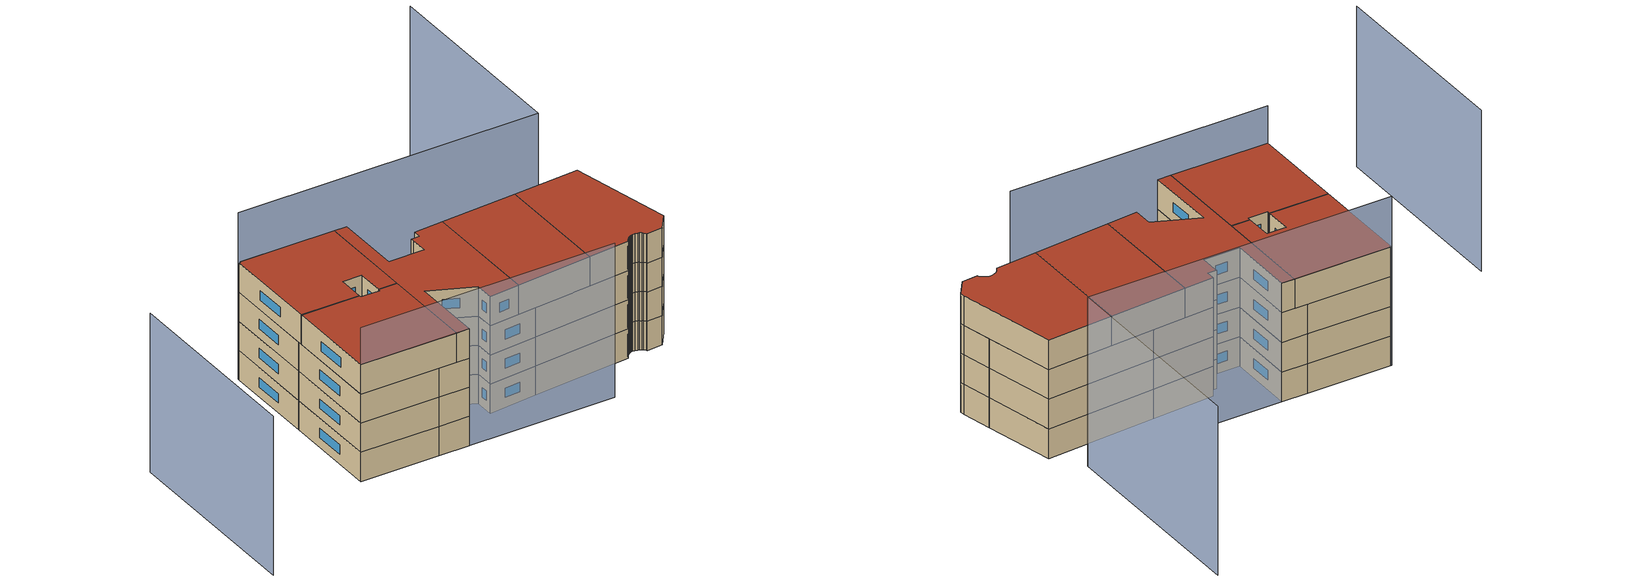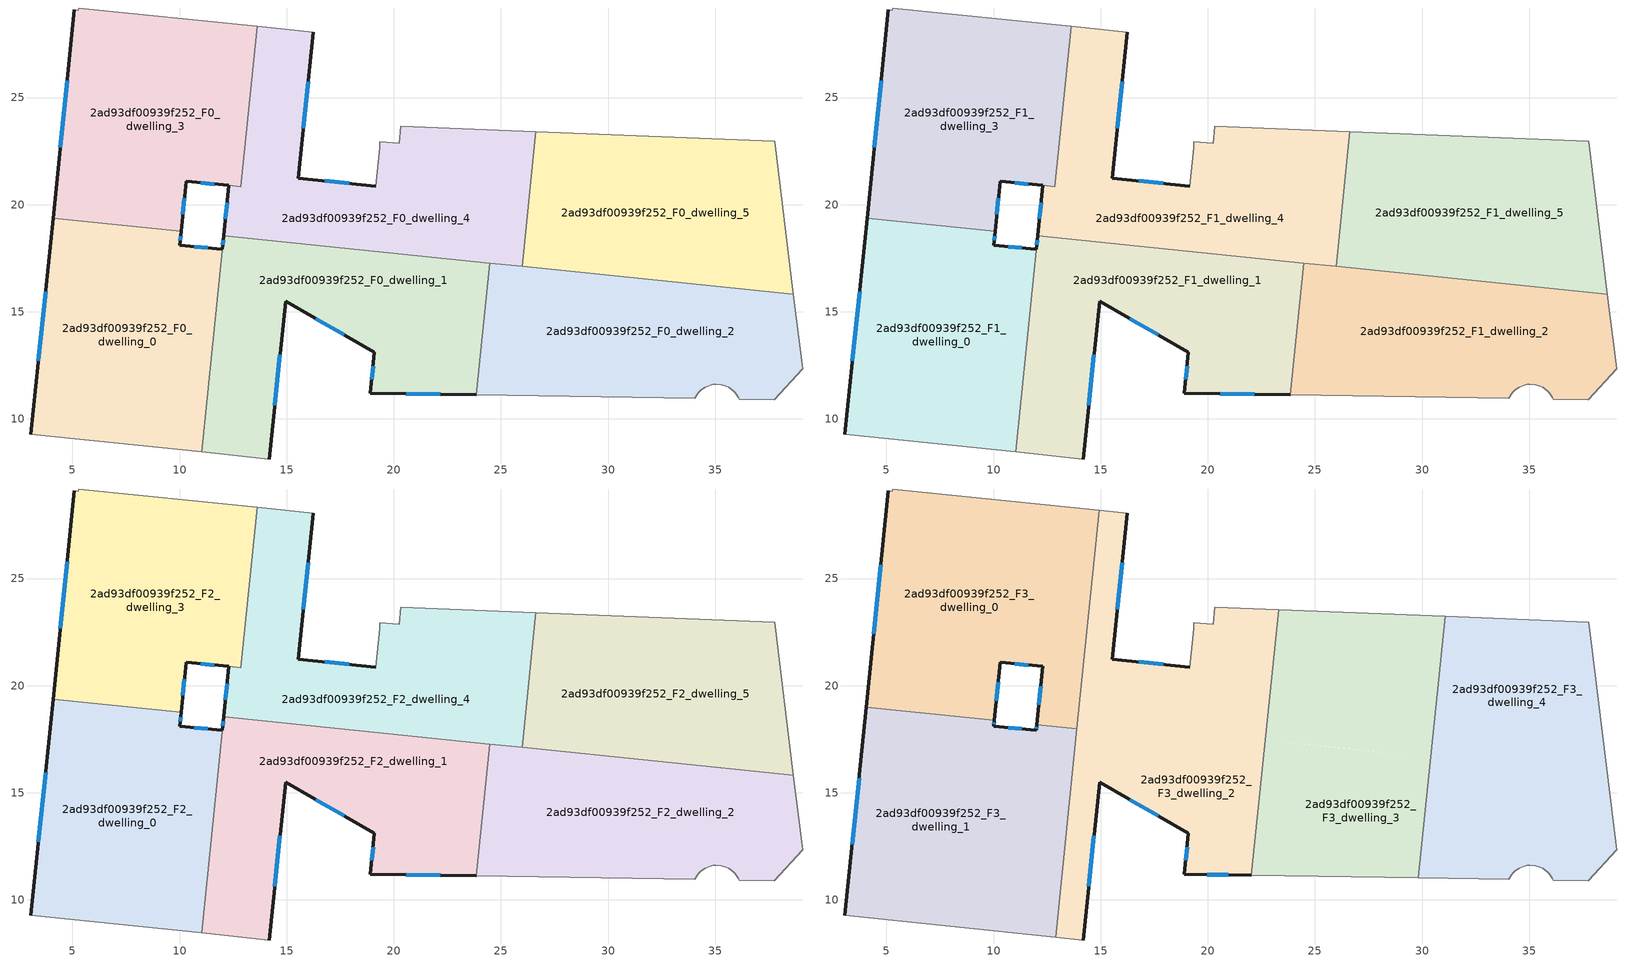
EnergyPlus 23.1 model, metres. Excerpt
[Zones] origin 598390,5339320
2ad93df00939f252_F0_dwelling_0
 floor ground (EU_floor_Construction): 12.06,18.55 11.03,8.46 3.06,9.29 4.1,19.37 10.07,18.75 10.01,18.12 11.99,17.91 z0
 wall outside (EU_wall_Construction): 12.06,18.55 11.99,17.91 10.01,18.12 10.07,18.75 / 4.1,19.37 3.06,9.29 z0:3
 wall to 2ad93df00939f252_F0_dwelling_1 (EU_wall_Construction): 11.03,8.46 12.07,18.55 z0:3
 wall adiabatic (EU_wall_Construction): 3.06,9.29 11.03,8.46 z0:3
 wall to 2ad93df00939f252_F0_dwelling_3 (EU_wall_Construction): 10.07,18.75 4.1,19.37 z0:3
 window (EU_Window_Construction): 10.03,18.33 10.05,18.54 / 11.32,17.98 10.69,18.05 / 12.04,18.33 12.02,18.13 / 3.75,15.94 3.41,12.72 z1.02:1.98
2ad93df00939f252_F0_dwelling_1
 floor ground (EU_floor_Construction): 24.48,17.27 23.84,11.12 18.9,11.2 19.1,13.12 14.95,15.49 14.18,8.13 11.03,8.46 12.07,18.55 z0
 wall outside (EU_wall_Construction): 14.18,8.13 14.95,15.49 19.1,13.12 18.9,11.2 23.84,11.12 z0:3
 wall adiabatic (EU_wall_Construction): 11.03,8.46 14.18,8.13 z0:3
 wall to 2ad93df00939f252_F0_dwelling_2 (EU_wall_Construction): 23.84,11.12 24.48,17.27 z0:3
 wall to 2ad93df00939f252_F0_dwelling_4 (EU_wall_Construction): 24.48,17.27 12.07,18.55 z0:3
 window (EU_Window_Construction): 14.44,10.64 14.69,12.99 / 20.58,11.17 22.16,11.15 / 19.03,12.46 18.97,11.85 / 16.36,14.68 17.68,13.92 z1.02:1.98
2ad93df00939f252_F0_dwelling_2
 floor ground (EU_floor_Construction): 38.65,15.81 39.03,12.72 39.08,12.35 37.75,10.89 36.12,10.92 36.08,11.01 35.94,11.23 35.84,11.32 35.64,11.47 35.52,11.53 35.28,11.61 35.02,11.62 34.9,11.61 34.77,11.58 34.65,11.54 34.53,11.48 34.42,11.41 34.32,11.33 34.24,11.24 34.16,11.15 34.09,11.04 34.05,10.96 23.84,11.12 24.48,17.27 z0
 wall adiabatic (EU_wall_Construction): 23.84,11.12 34.05,10.96 34.09,11.04 34.16,11.15 34.24,11.24 34.32,11.33 34.42,11.41 34.53,11.48 34.65,11.54 34.77,11.58 34.9,11.61 35.02,11.62 35.28,11.61 35.52,11.53 35.64,11.47 35.84,11.32 35.94,11.23 36.08,11.01 36.12,10.92 37.75,10.89 39.08,12.35 39.03,12.72 38.65,15.81 25.98,17.12 z0:3
 wall to 2ad93df00939f252_F0_dwelling_4 (EU_wall_Construction): 25.98,17.12 24.48,17.27 z0:3
2ad93df00939f252_F0_dwelling_3
 floor ground (EU_floor_Construction): 13.63,28.32 12.86,20.84 10.31,21.09 10.07,18.75 4.1,19.37 5.09,29.09 5.27,29.07 5.3,29.18 z0
 wall outside (EU_wall_Construction): 10.07,18.75 10.31,21.09 12.3,20.9 / 5.09,29.09 4.1,19.37 z0:3
 wall adiabatic (EU_wall_Construction): 13.63,28.32 5.3,29.18 5.27,29.07 5.09,29.09 z0:3
 wall to 2ad93df00939f252_F0_dwelling_4 (EU_wall_Construction): 12.3,20.9 12.86,20.84 13.63,28.32 z0:3
 window (EU_Window_Construction): 10.99,21.02 11.62,20.96 / 10.15,19.55 10.23,20.3 / 4.75,25.78 4.44,22.68 z1.02:1.98
2ad93df00939f252_F0_dwelling_4
 floor ground (EU_floor_Construction): 26.63,23.41 25.98,17.12 12.06,18.55 12.3,20.9 12.86,20.84 13.63,28.32 16.24,28.05 15.54,21.24 19.16,20.87 19.35,22.66 19.35,22.93 20.26,22.86 20.33,23.66 z0
 wall outside (EU_wall_Construction): 19.16,20.87 15.54,21.24 16.24,28.05 / 12.3,20.9 12.06,18.55 z0:3
 wall adiabatic (EU_wall_Construction): 16.24,28.05 13.63,28.32 / 26.63,23.41 20.33,23.66 20.26,22.86 19.35,22.93 19.35,22.66 19.16,20.87 z0:3
 wall to 2ad93df00939f252_F0_dwelling_5 (EU_wall_Construction): 25.98,17.12 26.63,23.41 z0:3
 window (EU_Window_Construction): 15.78,23.56 16,25.74 / 17.93,20.99 16.77,21.11 / 12.22,20.1 12.14,19.35 z1.02:1.98
2ad93df00939f252_F0_dwelling_5
 floor ground (EU_floor_Construction): 37.79,22.96 38.65,15.81 25.98,17.12 26.63,23.41 z0
 wall adiabatic (EU_wall_Construction): 25.98,17.12 38.65,15.81 37.79,22.96 26.63,23.41 z0:3
2ad93df00939f252_F1_dwelling_0
 floor to 2ad93df00939f252_F0_dwelling_0 (EU_floor_Construction): 12.07,18.55 11.03,8.46 3.06,9.29 4.1,19.37 10.07,18.75 10.01,18.12 11.99,17.91 z3
 wall outside (EU_wall_Construction): 12.06,18.55 11.99,17.91 10.01,18.12 10.07,18.75 / 4.1,19.37 3.06,9.29 z3:6
 wall to 2ad93df00939f252_F1_dwelling_1 (EU_wall_Construction): 11.03,8.46 12.07,18.55 z3:6
 wall adiabatic (EU_wall_Construction): 3.06,9.29 11.03,8.46 z3:6
 wall to 2ad93df00939f252_F1_dwelling_3 (EU_wall_Construction): 10.07,18.75 4.1,19.37 z3:6
 window (EU_Window_Construction): 10.03,18.33 10.05,18.54 / 11.32,17.98 10.69,18.05 / 12.04,18.33 12.02,18.13 / 3.75,15.94 3.41,12.72 z4.02:4.98
2ad93df00939f252_F1_dwelling_1
 floor to 2ad93df00939f252_F0_dwelling_1 (EU_floor_Construction): 24.48,17.27 23.84,11.12 18.9,11.2 19.1,13.12 14.95,15.49 14.18,8.13 11.03,8.46 12.07,18.55 z3
 wall outside (EU_wall_Construction): 14.18,8.13 14.95,15.49 19.1,13.12 18.9,11.2 23.84,11.12 z3:6
 wall adiabatic (EU_wall_Construction): 11.03,8.46 14.18,8.13 z3:6
 wall to 2ad93df00939f252_F1_dwelling_2 (EU_wall_Construction): 23.84,11.12 24.48,17.27 z3:6
 wall to 2ad93df00939f252_F1_dwelling_4 (EU_wall_Construction): 24.48,17.27 12.07,18.55 z3:6
 window (EU_Window_Construction): 14.44,10.64 14.69,12.99 / 20.58,11.17 22.16,11.15 / 19.03,12.46 18.97,11.85 / 16.36,14.68 17.68,13.92 z4.02:4.98
2ad93df00939f252_F1_dwelling_2
 floor to 2ad93df00939f252_F0_dwelling_2 (EU_floor_Construction): 38.65,15.81 39.03,12.72 39.08,12.35 37.75,10.89 36.12,10.92 36.08,11.01 35.94,11.23 35.84,11.32 35.64,11.47 35.52,11.53 35.28,11.61 35.02,11.62 34.9,11.61 34.77,11.58 34.65,11.54 34.53,11.48 34.42,11.41 34.32,11.33 34.24,11.24 34.16,11.15 34.09,11.04 34.05,10.96 23.84,11.12 24.48,17.27 z3
 wall adiabatic (EU_wall_Construction): 23.84,11.12 34.05,10.96 34.09,11.04 34.16,11.15 34.24,11.24 34.32,11.33 34.42,11.41 34.53,11.48 34.65,11.54 34.77,11.58 34.9,11.61 35.02,11.62 35.28,11.61 35.52,11.53 35.64,11.47 35.84,11.32 35.94,11.23 36.08,11.01 36.12,10.92 37.75,10.89 39.08,12.35 39.03,12.72 38.65,15.81 25.98,17.12 z3:6
 wall to 2ad93df00939f252_F1_dwelling_4 (EU_wall_Construction): 25.98,17.12 24.48,17.27 z3:6
2ad93df00939f252_F1_dwelling_3
 floor to 2ad93df00939f252_F0_dwelling_3 (EU_floor_Construction): 13.63,28.32 12.86,20.84 10.31,21.09 10.07,18.75 4.1,19.37 5.09,29.09 5.27,29.07 5.3,29.18 z3
 wall outside (EU_wall_Construction): 10.07,18.75 10.31,21.09 12.3,20.9 / 5.09,29.09 4.1,19.37 z3:6
 wall adiabatic (EU_wall_Construction): 13.63,28.32 5.3,29.18 5.27,29.07 5.09,29.09 z3:6
 wall to 2ad93df00939f252_F1_dwelling_4 (EU_wall_Construction): 12.3,20.9 12.86,20.84 13.63,28.32 z3:6
 window (EU_Window_Construction): 10.99,21.02 11.62,20.96 / 10.15,19.55 10.23,20.3 / 4.75,25.78 4.44,22.68 z4.02:4.98
2ad93df00939f252_F1_dwelling_4
 floor to 2ad93df00939f252_F0_dwelling_4 (EU_floor_Construction): 26.63,23.41 25.98,17.12 12.06,18.55 12.3,20.9 12.86,20.84 13.63,28.32 16.24,28.05 15.54,21.24 19.16,20.87 19.35,22.66 19.35,22.93 20.26,22.86 20.33,23.66 z3
 wall outside (EU_wall_Construction): 19.16,20.87 15.54,21.24 16.24,28.05 / 12.3,20.9 12.06,18.55 z3:6
 wall adiabatic (EU_wall_Construction): 16.24,28.05 13.63,28.32 / 26.63,23.41 20.33,23.66 20.26,22.86 19.35,22.93 19.35,22.66 19.16,20.87 z3:6
 wall to 2ad93df00939f252_F1_dwelling_5 (EU_wall_Construction): 25.98,17.12 26.63,23.41 z3:6
 window (EU_Window_Construction): 15.78,23.56 16,25.74 / 17.93,20.99 16.77,21.11 / 12.22,20.1 12.14,19.35 z4.02:4.98
2ad93df00939f252_F1_dwelling_5
 floor to 2ad93df00939f252_F0_dwelling_5 (EU_floor_Construction): 37.79,22.96 38.65,15.81 25.98,17.12 26.63,23.41 z3
 wall adiabatic (EU_wall_Construction): 25.98,17.12 38.65,15.81 37.79,22.96 26.63,23.41 z3:6
2ad93df00939f252_F2_dwelling_0
 floor to 2ad93df00939f252_F1_dwelling_0 (EU_floor_Construction): 12.07,18.55 11.03,8.46 3.06,9.29 4.1,19.37 10.07,18.75 10.01,18.12 11.99,17.91 z6
 wall outside (EU_wall_Construction): 12.06,18.55 11.99,17.91 10.01,18.12 10.07,18.75 / 4.1,19.37 3.06,9.29 z6:9
 wall to 2ad93df00939f252_F2_dwelling_1 (EU_wall_Construction): 11.03,8.46 12.07,18.55 z6:9
 wall adiabatic (EU_wall_Construction): 3.06,9.29 11.03,8.46 z6:9
 wall to 2ad93df00939f252_F2_dwelling_3 (EU_wall_Construction): 10.07,18.75 4.1,19.37 z6:9
 window (EU_Window_Construction): 10.03,18.33 10.05,18.54 / 11.32,17.98 10.69,18.05 / 12.04,18.33 12.02,18.13 / 3.75,15.94 3.41,12.72 z7.02:7.98
2ad93df00939f252_F2_dwelling_1
 floor to 2ad93df00939f252_F1_dwelling_1 (EU_floor_Construction): 24.48,17.27 23.84,11.12 18.9,11.2 19.1,13.12 14.95,15.49 14.18,8.13 11.03,8.46 12.07,18.55 z6
 wall outside (EU_wall_Construction): 14.18,8.13 14.95,15.49 19.1,13.12 18.9,11.2 23.84,11.12 z6:9
 wall adiabatic (EU_wall_Construction): 11.03,8.46 14.18,8.13 z6:9
 wall to 2ad93df00939f252_F2_dwelling_2 (EU_wall_Construction): 23.84,11.12 24.48,17.27 z6:9
 wall to 2ad93df00939f252_F2_dwelling_4 (EU_wall_Construction): 24.48,17.27 12.07,18.55 z6:9
 window (EU_Window_Construction): 14.44,10.64 14.69,12.99 / 20.58,11.17 22.16,11.15 / 19.03,12.46 18.97,11.85 / 16.36,14.68 17.68,13.92 z7.02:7.98
2ad93df00939f252_F2_dwelling_2
 floor to 2ad93df00939f252_F1_dwelling_2 (EU_floor_Construction): 38.65,15.81 39.03,12.72 39.08,12.35 37.75,10.89 36.12,10.92 36.08,11.01 35.94,11.23 35.84,11.32 35.64,11.47 35.52,11.53 35.28,11.61 35.02,11.62 34.9,11.61 34.77,11.58 34.65,11.54 34.53,11.48 34.42,11.41 34.32,11.33 34.24,11.24 34.16,11.15 34.09,11.04 34.05,10.96 23.84,11.12 24.48,17.27 z6
 wall adiabatic (EU_wall_Construction): 23.84,11.12 34.05,10.96 34.09,11.04 34.16,11.15 34.24,11.24 34.32,11.33 34.42,11.41 34.53,11.48 34.65,11.54 34.77,11.58 34.9,11.61 35.02,11.62 35.28,11.61 35.52,11.53 35.64,11.47 35.84,11.32 35.94,11.23 36.08,11.01 36.12,10.92 37.75,10.89 39.08,12.35 39.03,12.72 38.65,15.81 25.98,17.12 z6:9
 wall to 2ad93df00939f252_F2_dwelling_4 (EU_wall_Construction): 25.98,17.12 24.48,17.27 z6:9
2ad93df00939f252_F2_dwelling_3
 floor to 2ad93df00939f252_F1_dwelling_3 (EU_floor_Construction): 13.63,28.32 12.86,20.84 10.31,21.09 10.07,18.75 4.1,19.37 5.09,29.09 5.27,29.07 5.3,29.18 z6
 wall outside (EU_wall_Construction): 10.07,18.75 10.31,21.09 12.3,20.9 / 5.09,29.09 4.1,19.37 z6:9
 wall adiabatic (EU_wall_Construction): 13.63,28.32 5.3,29.18 5.27,29.07 5.09,29.09 z6:9
 wall to 2ad93df00939f252_F2_dwelling_4 (EU_wall_Construction): 12.3,20.9 12.86,20.84 13.63,28.32 z6:9
 window (EU_Window_Construction): 10.99,21.02 11.62,20.96 / 10.15,19.55 10.23,20.3 / 4.75,25.78 4.44,22.68 z7.02:7.98
2ad93df00939f252_F2_dwelling_4
 floor to 2ad93df00939f252_F1_dwelling_4 (EU_floor_Construction): 26.63,23.41 25.98,17.12 12.06,18.55 12.3,20.9 12.86,20.84 13.63,28.32 16.24,28.05 15.54,21.24 19.16,20.87 19.35,22.66 19.35,22.93 20.26,22.86 20.33,23.66 z6
 wall outside (EU_wall_Construction): 19.16,20.87 15.54,21.24 16.24,28.05 / 12.3,20.9 12.06,18.55 z6:9
 wall adiabatic (EU_wall_Construction): 16.24,28.05 13.63,28.32 / 26.63,23.41 20.33,23.66 20.26,22.86 19.35,22.93 19.35,22.66 19.16,20.87 z6:9
 wall to 2ad93df00939f252_F2_dwelling_5 (EU_wall_Construction): 25.98,17.12 26.63,23.41 z6:9
 window (EU_Window_Construction): 15.78,23.56 16,25.74 / 17.93,20.99 16.77,21.11 / 12.22,20.1 12.14,19.35 z7.02:7.98
2ad93df00939f252_F2_dwelling_5
 floor to 2ad93df00939f252_F1_dwelling_5 (EU_floor_Construction): 37.79,22.96 38.65,15.81 25.98,17.12 26.63,23.41 z6
 wall adiabatic (EU_wall_Construction): 25.98,17.12 38.65,15.81 37.79,22.96 26.63,23.41 z6:9
2ad93df00939f252_F3_dwelling_0
 floor to 2ad93df00939f252_F2_dwelling_3 (EU_floor_Construction): 13.63,28.32 12.86,20.84 10.31,21.09 10.07,18.76 4.1,19.37 5.09,29.09 5.27,29.07 5.3,29.18 z9
 floor to 2ad93df00939f252_F2_dwelling_0 (EU_floor_Construction): 10.07,18.76 10.04,18.38 4.06,18.99 4.1,19.37 z9
 floor to 2ad93df00939f252_F2_dwelling_4 (EU_floor_Construction): 14.94,28.19 13.93,18.36 12.06,18.55 12.3,20.9 12.86,20.84 13.63,28.32 z9
 floor to 2ad93df00939f252_F2_dwelling_1 (EU_floor_Construction): 13.93,18.36 13.89,17.98 12.03,18.17 12.07,18.55 z9
 wall outside (EU_wall_Construction): 10.04,18.38 10.31,21.09 12.3,20.9 12.02,18.17 / 5.09,29.09 4.06,18.99 z9:12
 wall to 2ad93df00939f252_F3_dwelling_1 (EU_wall_Construction): 4.06,18.99 10.04,18.38 / 12.02,18.17 13.89,17.98 z9:12
 wall adiabatic (EU_wall_Construction): 14.94,28.19 5.3,29.18 5.27,29.07 5.09,29.09 z9:12
 wall to 2ad93df00939f252_F3_dwelling_2 (EU_wall_Construction): 13.89,17.98 14.94,28.19 z9:12
 window (EU_Window_Construction): 12.21,19.97 12.12,19.1 / 10.99,21.02 11.62,20.96 / 10.13,19.3 10.22,20.17 / 4.74,25.66 4.41,22.43 z10.02:10.98
 roof outside (EU_roof_Construction): 13.89,17.98 14.94,28.19 5.3,29.18 5.27,29.07 5.09,29.09 4.06,18.99 10.04,18.38 10.31,21.09 12.3,20.9 12.02,18.17 z12
2ad93df00939f252_F3_dwelling_1
 floor to 2ad93df00939f252_F2_dwelling_0 (EU_floor_Construction): 12.03,18.17 11.03,8.46 3.06,9.29 4.06,18.99 10.04,18.38 10.01,18.12 11.99,17.91 z9
 floor to 2ad93df00939f252_F2_dwelling_1 (EU_floor_Construction): 13.89,17.98 12.89,8.26 11.03,8.46 12.03,18.17 z9
 floor adiabatic (EU_floor_Construction): 12.03,18.17 11.03,8.46 12,17.92 z9
 wall outside (EU_wall_Construction): 4.06,18.99 3.06,9.29 / 12.02,18.17 11.99,17.91 10.01,18.12 10.04,18.38 z9:12
 wall adiabatic (EU_wall_Construction): 3.06,9.29 12.89,8.26 z9:12
 wall to 2ad93df00939f252_F3_dwelling_2 (EU_wall_Construction): 12.89,8.26 13.89,17.98 z9:12
 window (EU_Window_Construction): 3.72,15.69 3.4,12.59 / 10.02,18.21 10.03,18.29 / 11.32,17.98 10.69,18.05 / 12.01,18.08 12,18 z10.02:10.98
 roof outside (EU_roof_Construction): 12.89,8.26 13.89,17.98 12.02,18.17 11.99,17.91 10.01,18.12 10.04,18.38 4.06,18.99 3.06,9.29 z12
2ad93df00939f252_F3_dwelling_2
 floor to 2ad93df00939f252_F2_dwelling_1 (EU_floor_Construction): 22.68,17.46 22.03,11.15 18.9,11.2 19.1,13.12 14.95,15.49 14.18,8.13 12.89,8.26 13.93,18.36 z9
 floor to 2ad93df00939f252_F2_dwelling_4 (EU_floor_Construction): 23.3,23.54 22.68,17.46 13.93,18.36 14.94,28.19 16.24,28.05 15.54,21.24 19.16,20.87 19.35,22.66 19.35,22.93 20.26,22.86 20.33,23.66 z9
 wall outside (EU_wall_Construction): 14.18,8.13 14.95,15.49 19.1,13.12 18.9,11.2 22.03,11.15 / 19.16,20.87 15.54,21.24 16.24,28.05 z9:12
 wall adiabatic (EU_wall_Construction): 12.89,8.26 14.18,8.13 / 16.24,28.05 14.94,28.19 / 23.3,23.54 20.33,23.66 20.26,22.86 19.35,22.93 19.35,22.66 19.16,20.87 z9:12
 wall to 2ad93df00939f252_F3_dwelling_3 (EU_wall_Construction): 22.03,11.15 23.3,23.54 z9:12
 window (EU_Window_Construction): 19.96,11.18 20.96,11.17 / 19.03,12.46 18.97,11.85 / 16.36,14.68 17.68,13.92 / 14.44,10.64 14.69,12.99 / 15.78,23.56 16,25.74 / 17.93,20.99 16.77,21.11 z10.02:10.98
 roof outside (EU_roof_Construction): 22.03,11.15 23.3,23.54 20.33,23.66 20.26,22.86 19.35,22.93 19.35,22.66 19.16,20.87 15.54,21.24 16.24,28.05 14.94,28.19 12.89,8.26 14.18,8.13 14.95,15.49 19.1,13.12 18.9,11.2 z12
2ad93df00939f252_F3_dwelling_3
 floor to 2ad93df00939f252_F2_dwelling_5 (EU_floor_Construction): 31.07,23.23 30.4,16.66 25.98,17.12 26.63,23.41 z9
 floor to 2ad93df00939f252_F2_dwelling_1 (EU_floor_Construction): 24.48,17.27 23.84,11.12 22.03,11.15 22.68,17.46 z9
 floor to 2ad93df00939f252_F2_dwelling_2 (EU_floor_Construction): 30.4,16.66 29.82,11.03 23.84,11.12 24.48,17.27 z9
 floor to 2ad93df00939f252_F2_dwelling_4 (EU_floor_Construction): 26.63,23.41 25.98,17.12 22.68,17.46 23.3,23.54 z9
 wall adiabatic (EU_wall_Construction): 31.07,23.23 23.3,23.54 / 22.03,11.15 29.82,11.03 z9:12
 wall to 2ad93df00939f252_F3_dwelling_4 (EU_wall_Construction): 29.82,11.03 31.07,23.23 z9:12
 roof outside (EU_roof_Construction): 29.82,11.03 31.07,23.23 23.3,23.54 22.03,11.15 z12
2ad93df00939f252_F3_dwelling_4
 floor to 2ad93df00939f252_F2_dwelling_2 (EU_floor_Construction): 38.65,15.81 39.03,12.72 39.08,12.35 37.75,10.89 36.12,10.92 36.08,11.01 35.94,11.23 35.84,11.32 35.64,11.47 35.52,11.53 35.28,11.61 35.02,11.62 34.9,11.61 34.77,11.58 34.65,11.54 34.53,11.48 34.42,11.41 34.32,11.33 34.24,11.24 34.16,11.15 34.09,11.04 34.05,10.96 29.82,11.03 30.4,16.66 z9
 floor to 2ad93df00939f252_F2_dwelling_5 (EU_floor_Construction): 37.79,22.96 38.65,15.81 30.4,16.66 31.07,23.23 z9
 wall adiabatic (EU_wall_Construction): 29.82,11.03 34.05,10.96 34.09,11.04 34.16,11.15 34.24,11.24 34.32,11.33 34.42,11.41 34.53,11.48 34.65,11.54 34.77,11.58 34.9,11.61 35.02,11.62 35.28,11.61 35.52,11.53 35.64,11.47 35.84,11.32 35.94,11.23 36.08,11.01 36.12,10.92 37.75,10.89 39.08,12.35 39.03,12.72 37.79,22.96 31.07,23.23 z9:12
 roof outside (EU_roof_Construction): 37.75,10.89 39.08,12.35 39.03,12.72 37.79,22.96 31.07,23.23 29.82,11.03 34.05,10.96 34.09,11.04 34.16,11.15 34.24,11.24 34.32,11.33 34.42,11.41 34.53,11.48 34.65,11.54 34.77,11.58 34.9,11.61 35.02,11.62 35.28,11.61 35.52,11.53 35.64,11.47 35.84,11.32 35.94,11.23 36.08,11.01 36.12,10.92 z12
shading: 3.06,9.29 29.12,6.59 z0:15.8; 38.05,46.9 35.9,26.03 / 35.9,26.03 5.12,29.2 z0:17.1; -10.43,21.87 -12.49,1.84 z0:16.3
[Building]
EU S2 Campaign: North Axis=0; Terrain=City; Solar Distribution=FullExterior
[Site:Location]
Vienna: Latitude=48; Longitude=16.5; Time Zone=1; Elevation=183
[SizingPeriod:WeatherFileDays]
AnnualSizingPeriod: Begin Month=1; Begin Day of Month=1; End Month=12; End Day of Month=31; Day of Week for Start Day=Monday; Use Weather File Daylight Saving Period=No; Use Weather File Rain and Snow Indicators=No
[MATERIAL]
EU_InternalMass_Material: Roughness=MediumRough; Thickness=0.1; Conductivity=1; Density=1800; Specific Heat=900; Thermal Absorptance=0.9; Solar Absorptance=0.7; Visible Absorptance=0.7
[MATERIAL:NOMASS] Roughness=MediumRough; Thermal Absorptance=0.9; Solar Absorptance=0.7; Visible Absorptance=0.7
Name | Thermal Resistance
EU_wall_NoMass | 0.942466
EU_roof_NoMass | 0.551687
EU_floor_NoMass | 0.66527
[WINDOWMATERIAL:SIMPLEGLAZINGSYSTEM]
EU_Window_SimpleGlazing: UFactor=2.03367; Solar Heat Gain Coefficient=0.65; Visible Transmittance=0.65
[CONSTRUCTION]
EU_wall_Construction: EU_wall_NoMass
EU_roof_Construction: EU_roof_NoMass
EU_floor_Construction: EU_floor_NoMass
EU_Window_Construction: EU_Window_SimpleGlazing
EU_InternalMass_Construction: EU_InternalMass_Material
[ZONE] Type=1; Multiplier=1; Ceiling Height=autocalculate; Floor Area=autocalculate; Part of Total Floor Area=Yes
Name | Volume
2ad93df00939f252_F0_dwelling_0 | 239.769
2ad93df00939f252_F1_dwelling_0; 2ad93df00939f252_F2_dwelling_0 | 239.892
2ad93df00939f252_F3_dwelling_0 | 287.892
2ad93df00939f252_F0_dwelling_1; 2ad93df00939f252_F1_dwelling_1; 2ad93df00939f252_F2_dwelling_1 | 239.913
2ad93df00939f252_F3_dwelling_1 | 287.884
2ad93df00939f252_F0_dwelling_2; 2ad93df00939f252_F1_dwelling_2; 2ad93df00939f252_F2_dwelling_2 | 239.877
2ad93df00939f252_F3_dwelling_2 | 287.879
2ad93df00939f252_F0_dwelling_3; 2ad93df00939f252_F1_dwelling_3; 2ad93df00939f252_F2_dwelling_3 | 235.909
2ad93df00939f252_F3_dwelling_3 | 287.868
2ad93df00939f252_F0_dwelling_4; 2ad93df00939f252_F1_dwelling_4; 2ad93df00939f252_F2_dwelling_4 | 243.869
2ad93df00939f252_F3_dwelling_4 | 287.851
2ad93df00939f252_F0_dwelling_5; 2ad93df00939f252_F1_dwelling_5; 2ad93df00939f252_F2_dwelling_5 | 239.886
[INTERNALMASS] Construction=EU_InternalMass_Construction
Name | Zone or ZoneList | Surface Area
2ad93df00939f252_F0_dwelling_0_EU_InternalMass | 2ad93df00939f252_F0_dwelling_0 | 79.9639
2ad93df00939f252_F0_dwelling_1_EU_InternalMass | 2ad93df00939f252_F0_dwelling_1 | 79.9708
2ad93df00939f252_F0_dwelling_2_EU_InternalMass | 2ad93df00939f252_F0_dwelling_2 | 79.9595
2ad93df00939f252_F0_dwelling_3_EU_InternalMass | 2ad93df00939f252_F0_dwelling_3 | 78.6335
2ad93df00939f252_F0_dwelling_4_EU_InternalMass | 2ad93df00939f252_F0_dwelling_4 | 81.2917
2ad93df00939f252_F0_dwelling_5_EU_InternalMass | 2ad93df00939f252_F0_dwelling_5 | 79.9621
2ad93df00939f252_F1_dwelling_0_EU_InternalMass | 2ad93df00939f252_F1_dwelling_0 | 79.9639
2ad93df00939f252_F1_dwelling_1_EU_InternalMass | 2ad93df00939f252_F1_dwelling_1 | 79.9708
2ad93df00939f252_F1_dwelling_2_EU_InternalMass | 2ad93df00939f252_F1_dwelling_2 | 79.9595
2ad93df00939f252_F1_dwelling_3_EU_InternalMass | 2ad93df00939f252_F1_dwelling_3 | 78.6335
2ad93df00939f252_F1_dwelling_4_EU_InternalMass | 2ad93df00939f252_F1_dwelling_4 | 81.2917
2ad93df00939f252_F1_dwelling_5_EU_InternalMass | 2ad93df00939f252_F1_dwelling_5 | 79.9621
2ad93df00939f252_F2_dwelling_0_EU_InternalMass | 2ad93df00939f252_F2_dwelling_0 | 79.9639
2ad93df00939f252_F2_dwelling_1_EU_InternalMass | 2ad93df00939f252_F2_dwelling_1 | 79.9708
2ad93df00939f252_F2_dwelling_2_EU_InternalMass | 2ad93df00939f252_F2_dwelling_2 | 79.9595
2ad93df00939f252_F2_dwelling_3_EU_InternalMass | 2ad93df00939f252_F2_dwelling_3 | 78.6335
2ad93df00939f252_F2_dwelling_4_EU_InternalMass | 2ad93df00939f252_F2_dwelling_4 | 81.2917
2ad93df00939f252_F2_dwelling_5_EU_InternalMass | 2ad93df00939f252_F2_dwelling_5 | 79.9621
2ad93df00939f252_F3_dwelling_0_EU_InternalMass | 2ad93df00939f252_F3_dwelling_0 | 95.9652
2ad93df00939f252_F3_dwelling_1_EU_InternalMass | 2ad93df00939f252_F3_dwelling_1 | 95.961
2ad93df00939f252_F3_dwelling_2_EU_InternalMass | 2ad93df00939f252_F3_dwelling_2 | 95.959
2ad93df00939f252_F3_dwelling_3_EU_InternalMass | 2ad93df00939f252_F3_dwelling_3 | 95.9559
2ad93df00939f252_F3_dwelling_4_EU_InternalMass | 2ad93df00939f252_F3_dwelling_4 | 95.9506
[OTHEREQUIPMENT] Fuel Type=Electricity; Design Level Calculation Method=Watts/Area; Power per Zone Floor Area=1; Fraction Latent=0; Fraction Radiant=0; Fraction Lost=0; Carbon Dioxide Generation Rate=0; EndUse Subcategory=EU_Step8_InternalGains
Name | Zone or ZoneList or Space or SpaceList | Schedule
EU_Step8_InternalGain_2ad93df00939f252_F0_dwelling_0_f000 | 2ad93df00939f252_F0_dwelling_0 | EU_Step8_GainSchedule_2ad93df00939f252_F0_dwelling_0_f000
EU_Step8_InternalGain_2ad93df00939f252_F0_dwelling_1_f000 | 2ad93df00939f252_F0_dwelling_1 | EU_Step8_GainSchedule_2ad93df00939f252_F0_dwelling_1_f000
EU_Step8_InternalGain_2ad93df00939f252_F0_dwelling_2_f000 | 2ad93df00939f252_F0_dwelling_2 | EU_Step8_GainSchedule_2ad93df00939f252_F0_dwelling_2_f000
EU_Step8_InternalGain_2ad93df00939f252_F0_dwelling_3_f000 | 2ad93df00939f252_F0_dwelling_3 | EU_Step8_GainSchedule_2ad93df00939f252_F0_dwelling_3_f000
EU_Step8_InternalGain_2ad93df00939f252_F0_dwelling_4_f000 | 2ad93df00939f252_F0_dwelling_4 | EU_Step8_GainSchedule_2ad93df00939f252_F0_dwelling_4_f000
EU_Step8_InternalGain_2ad93df00939f252_F0_dwelling_5_f000 | 2ad93df00939f252_F0_dwelling_5 | EU_Step8_GainSchedule_2ad93df00939f252_F0_dwelling_5_f000
EU_Step8_InternalGain_2ad93df00939f252_F1_dwelling_0_f000 | 2ad93df00939f252_F1_dwelling_0 | EU_Step8_GainSchedule_2ad93df00939f252_F1_dwelling_0_f000
EU_Step8_InternalGain_2ad93df00939f252_F1_dwelling_1_f000 | 2ad93df00939f252_F1_dwelling_1 | EU_Step8_GainSchedule_2ad93df00939f252_F1_dwelling_1_f000
EU_Step8_InternalGain_2ad93df00939f252_F1_dwelling_2_f000 | 2ad93df00939f252_F1_dwelling_2 | EU_Step8_GainSchedule_2ad93df00939f252_F1_dwelling_2_f000
EU_Step8_InternalGain_2ad93df00939f252_F1_dwelling_3_f000 | 2ad93df00939f252_F1_dwelling_3 | EU_Step8_GainSchedule_2ad93df00939f252_F1_dwelling_3_f000
EU_Step8_InternalGain_2ad93df00939f252_F1_dwelling_4_f000 | 2ad93df00939f252_F1_dwelling_4 | EU_Step8_GainSchedule_2ad93df00939f252_F1_dwelling_4_f000
EU_Step8_InternalGain_2ad93df00939f252_F1_dwelling_5_f000 | 2ad93df00939f252_F1_dwelling_5 | EU_Step8_GainSchedule_2ad93df00939f252_F1_dwelling_5_f000
EU_Step8_InternalGain_2ad93df00939f252_F2_dwelling_0_f000 | 2ad93df00939f252_F2_dwelling_0 | EU_Step8_GainSchedule_2ad93df00939f252_F2_dwelling_0_f000
EU_Step8_InternalGain_2ad93df00939f252_F2_dwelling_1_f000 | 2ad93df00939f252_F2_dwelling_1 | EU_Step8_GainSchedule_2ad93df00939f252_F2_dwelling_1_f000
EU_Step8_InternalGain_2ad93df00939f252_F2_dwelling_2_f000 | 2ad93df00939f252_F2_dwelling_2 | EU_Step8_GainSchedule_2ad93df00939f252_F2_dwelling_2_f000
EU_Step8_InternalGain_2ad93df00939f252_F2_dwelling_3_f000 | 2ad93df00939f252_F2_dwelling_3 | EU_Step8_GainSchedule_2ad93df00939f252_F2_dwelling_3_f000
EU_Step8_InternalGain_2ad93df00939f252_F2_dwelling_4_f000 | 2ad93df00939f252_F2_dwelling_4 | EU_Step8_GainSchedule_2ad93df00939f252_F2_dwelling_4_f000
EU_Step8_InternalGain_2ad93df00939f252_F2_dwelling_5_f000 | 2ad93df00939f252_F2_dwelling_5 | EU_Step8_GainSchedule_2ad93df00939f252_F2_dwelling_5_f000
EU_Step8_InternalGain_2ad93df00939f252_F3_dwelling_0_f000 | 2ad93df00939f252_F3_dwelling_0 | EU_Step8_GainSchedule_2ad93df00939f252_F3_dwelling_0_f000
EU_Step8_InternalGain_2ad93df00939f252_F3_dwelling_1_f000 | 2ad93df00939f252_F3_dwelling_1 | EU_Step8_GainSchedule_2ad93df00939f252_F3_dwelling_1_f000
EU_Step8_InternalGain_2ad93df00939f252_F3_dwelling_2_f000 | 2ad93df00939f252_F3_dwelling_2 | EU_Step8_GainSchedule_2ad93df00939f252_F3_dwelling_2_f000
EU_Step8_InternalGain_2ad93df00939f252_F3_dwelling_3_f000 | 2ad93df00939f252_F3_dwelling_3 | EU_Step8_GainSchedule_2ad93df00939f252_F3_dwelling_3_f000
EU_Step8_InternalGain_2ad93df00939f252_F3_dwelling_4_f000 | 2ad93df00939f252_F3_dwelling_4 | EU_Step8_GainSchedule_2ad93df00939f252_F3_dwelling_4_f000
[ZONEVENTILATION:DESIGNFLOWRATE] Schedule=EU_AlwaysOn; Design Flow Rate Calculation Method=AirChanges/Hour; Air Changes per Hour=0.530523; Ventilation Type=Natural; Fan Pressure Rise=0; Fan Total Efficiency=1; Constant Term Coefficient=1; Temperature Term Coefficient=0; Velocity Term Coefficient=0; Velocity Squared Term Coefficient=0; Minimum Indoor Temperature=-100; Maximum Indoor Temperature=100; Delta Temperature=-100; Minimum Outdoor Temperature=-100; Maximum Outdoor Temperature=100; Maximum Wind Speed=40
Name | Zone or ZoneList or Space or SpaceList
EU_ConstantAir_2ad93df00939f252_F0_dwelling_0 | 2ad93df00939f252_F0_dwelling_0
EU_ConstantAir_2ad93df00939f252_F0_dwelling_1 | 2ad93df00939f252_F0_dwelling_1
EU_ConstantAir_2ad93df00939f252_F0_dwelling_2 | 2ad93df00939f252_F0_dwelling_2
EU_ConstantAir_2ad93df00939f252_F0_dwelling_3 | 2ad93df00939f252_F0_dwelling_3
EU_ConstantAir_2ad93df00939f252_F0_dwelling_4 | 2ad93df00939f252_F0_dwelling_4
EU_ConstantAir_2ad93df00939f252_F0_dwelling_5 | 2ad93df00939f252_F0_dwelling_5
EU_ConstantAir_2ad93df00939f252_F1_dwelling_0 | 2ad93df00939f252_F1_dwelling_0
EU_ConstantAir_2ad93df00939f252_F1_dwelling_1 | 2ad93df00939f252_F1_dwelling_1
EU_ConstantAir_2ad93df00939f252_F1_dwelling_2 | 2ad93df00939f252_F1_dwelling_2
EU_ConstantAir_2ad93df00939f252_F1_dwelling_3 | 2ad93df00939f252_F1_dwelling_3
EU_ConstantAir_2ad93df00939f252_F1_dwelling_4 | 2ad93df00939f252_F1_dwelling_4
EU_ConstantAir_2ad93df00939f252_F1_dwelling_5 | 2ad93df00939f252_F1_dwelling_5
EU_ConstantAir_2ad93df00939f252_F2_dwelling_0 | 2ad93df00939f252_F2_dwelling_0
EU_ConstantAir_2ad93df00939f252_F2_dwelling_1 | 2ad93df00939f252_F2_dwelling_1
EU_ConstantAir_2ad93df00939f252_F2_dwelling_2 | 2ad93df00939f252_F2_dwelling_2
EU_ConstantAir_2ad93df00939f252_F2_dwelling_3 | 2ad93df00939f252_F2_dwelling_3
EU_ConstantAir_2ad93df00939f252_F2_dwelling_4 | 2ad93df00939f252_F2_dwelling_4
EU_ConstantAir_2ad93df00939f252_F2_dwelling_5 | 2ad93df00939f252_F2_dwelling_5
EU_ConstantAir_2ad93df00939f252_F3_dwelling_0 | 2ad93df00939f252_F3_dwelling_0
EU_ConstantAir_2ad93df00939f252_F3_dwelling_1 | 2ad93df00939f252_F3_dwelling_1
EU_ConstantAir_2ad93df00939f252_F3_dwelling_2 | 2ad93df00939f252_F3_dwelling_2
EU_ConstantAir_2ad93df00939f252_F3_dwelling_3 | 2ad93df00939f252_F3_dwelling_3
EU_ConstantAir_2ad93df00939f252_F3_dwelling_4 | 2ad93df00939f252_F3_dwelling_4
[HVACTEMPLATE:THERMOSTAT] Constant Heating Setpoint=20; Constant Cooling Setpoint=50
EU_HeatOnly_2ad93df00939f252_F0_dwelling_0; EU_HeatOnly_2ad93df00939f252_F0_dwelling_1; EU_HeatOnly_2ad93df00939f252_F0_dwelling_2; EU_HeatOnly_2ad93df00939f252_F0_dwelling_3; EU_HeatOnly_2ad93df00939f252_F0_dwelling_4; EU_HeatOnly_2ad93df00939f252_F0_dwelling_5; EU_HeatOnly_2ad93df00939f252_F1_dwelling_0; EU_HeatOnly_2ad93df00939f252_F1_dwelling_1; EU_HeatOnly_2ad93df00939f252_F1_dwelling_2; EU_HeatOnly_2ad93df00939f252_F1_dwelling_3; EU_HeatOnly_2ad93df00939f252_F1_dwelling_4; EU_HeatOnly_2ad93df00939f252_F1_dwelling_5; EU_HeatOnly_2ad93df00939f252_F2_dwelling_0; EU_HeatOnly_2ad93df00939f252_F2_dwelling_1; EU_HeatOnly_2ad93df00939f252_F2_dwelling_2; EU_HeatOnly_2ad93df00939f252_F2_dwelling_3; EU_HeatOnly_2ad93df00939f252_F2_dwelling_4; EU_HeatOnly_2ad93df00939f252_F2_dwelling_5; EU_HeatOnly_2ad93df00939f252_F3_dwelling_0; EU_HeatOnly_2ad93df00939f252_F3_dwelling_1; EU_HeatOnly_2ad93df00939f252_F3_dwelling_2; EU_HeatOnly_2ad93df00939f252_F3_dwelling_3; EU_HeatOnly_2ad93df00939f252_F3_dwelling_4
[HVACTEMPLATE:ZONE:IDEALLOADSAIRSYSTEM] System Availability Schedule=EU_AlwaysOn; Maximum Heating Supply Air Temperature=50; Minimum Cooling Supply Air Temperature=13; Maximum Heating Supply Air Humidity Ratio=0.0156; Minimum Cooling Supply Air Humidity Ratio=0.0077; Heating Limit=NoLimit; Cooling Limit=NoLimit; Heating Availability Schedule=EU_AlwaysOn; Cooling Availability Schedule=EU_CoolingOff; Dehumidification Control Type=ConstantSensibleHeatRatio; Cooling Sensible Heat Ratio=0.7; Dehumidification Setpoint=60; Humidification Control Type=None; Humidification Setpoint=30; Outdoor Air Method=None; Outdoor Air Flow Rate per Person=0.00944; Outdoor Air Flow Rate per Zone Floor Area=0; Outdoor Air Flow Rate per Zone=0; Demand Controlled Ventilation Type=None; Outdoor Air Economizer Type=NoEconomizer; Heat Recovery Type=None; Sensible Heat Recovery Effectiveness=0.7; Latent Heat Recovery Effectiveness=0.65
Name | Template Thermostat
2ad93df00939f252_F0_dwelling_0 | EU_HeatOnly_2ad93df00939f252_F0_dwelling_0
2ad93df00939f252_F0_dwelling_1 | EU_HeatOnly_2ad93df00939f252_F0_dwelling_1
2ad93df00939f252_F0_dwelling_2 | EU_HeatOnly_2ad93df00939f252_F0_dwelling_2
2ad93df00939f252_F0_dwelling_3 | EU_HeatOnly_2ad93df00939f252_F0_dwelling_3
2ad93df00939f252_F0_dwelling_4 | EU_HeatOnly_2ad93df00939f252_F0_dwelling_4
2ad93df00939f252_F0_dwelling_5 | EU_HeatOnly_2ad93df00939f252_F0_dwelling_5
2ad93df00939f252_F1_dwelling_0 | EU_HeatOnly_2ad93df00939f252_F1_dwelling_0
2ad93df00939f252_F1_dwelling_1 | EU_HeatOnly_2ad93df00939f252_F1_dwelling_1
2ad93df00939f252_F1_dwelling_2 | EU_HeatOnly_2ad93df00939f252_F1_dwelling_2
2ad93df00939f252_F1_dwelling_3 | EU_HeatOnly_2ad93df00939f252_F1_dwelling_3
2ad93df00939f252_F1_dwelling_4 | EU_HeatOnly_2ad93df00939f252_F1_dwelling_4
2ad93df00939f252_F1_dwelling_5 | EU_HeatOnly_2ad93df00939f252_F1_dwelling_5
2ad93df00939f252_F2_dwelling_0 | EU_HeatOnly_2ad93df00939f252_F2_dwelling_0
2ad93df00939f252_F2_dwelling_1 | EU_HeatOnly_2ad93df00939f252_F2_dwelling_1
2ad93df00939f252_F2_dwelling_2 | EU_HeatOnly_2ad93df00939f252_F2_dwelling_2
2ad93df00939f252_F2_dwelling_3 | EU_HeatOnly_2ad93df00939f252_F2_dwelling_3
2ad93df00939f252_F2_dwelling_4 | EU_HeatOnly_2ad93df00939f252_F2_dwelling_4
2ad93df00939f252_F2_dwelling_5 | EU_HeatOnly_2ad93df00939f252_F2_dwelling_5
2ad93df00939f252_F3_dwelling_0 | EU_HeatOnly_2ad93df00939f252_F3_dwelling_0
2ad93df00939f252_F3_dwelling_1 | EU_HeatOnly_2ad93df00939f252_F3_dwelling_1
2ad93df00939f252_F3_dwelling_2 | EU_HeatOnly_2ad93df00939f252_F3_dwelling_2
2ad93df00939f252_F3_dwelling_3 | EU_HeatOnly_2ad93df00939f252_F3_dwelling_3
2ad93df00939f252_F3_dwelling_4 | EU_HeatOnly_2ad93df00939f252_F3_dwelling_4
[SIZING:ZONE] Zone Cooling Design Supply Air Temperature Input Method=SupplyAirTemperature; Zone Cooling Design Supply Air Temperature=13; Zone Heating Design Supply Air Temperature Input Method=SupplyAirTemperature; Zone Heating Design Supply Air Temperature=50; Zone Cooling Design Supply Air Humidity Ratio=0.008; Zone Heating Design Supply Air Humidity Ratio=0.008; Cooling Design Air Flow Method=DesignDay; Cooling Design Air Flow Rate=0; Cooling Minimum Air Flow per Zone Floor Area=0.000762; Cooling Minimum Air Flow=0; Cooling Minimum Air Flow Fraction=0.2; Heating Design Air Flow Method=DesignDay; Heating Design Air Flow Rate=0; Heating Maximum Air Flow per Zone Floor Area=0.002032; Heating Maximum Air Flow=0.141576; Heating Maximum Air Flow Fraction=0.3; Account for Dedicated Outdoor Air System=No; Dedicated Outdoor Air System Control Strategy=NeutralSupplyAir; Dedicated Outdoor Air Low Setpoint Temperature for Design=autosize; Dedicated Outdoor Air High Setpoint Temperature for Design=autosize; Zone Load Sizing Method=Sensible Load Only No Latent Load; Zone Latent Cooling Design Supply Air Humidity Ratio Input Method=HumidityRatioDifference; Zone Cooling Design Supply Air Humidity Ratio Difference=0.005; Zone Latent Heating Design Supply Air Humidity Ratio Input Method=HumidityRatioDifference; Zone Humidification Design Supply Air Humidity Ratio Difference=0.005
2ad93df00939f252_F0_dwelling_0; 2ad93df00939f252_F0_dwelling_1; 2ad93df00939f252_F0_dwelling_2; 2ad93df00939f252_F0_dwelling_3; 2ad93df00939f252_F0_dwelling_4; 2ad93df00939f252_F0_dwelling_5; 2ad93df00939f252_F1_dwelling_0; 2ad93df00939f252_F1_dwelling_1; 2ad93df00939f252_F1_dwelling_2; 2ad93df00939f252_F1_dwelling_3; 2ad93df00939f252_F1_dwelling_4; 2ad93df00939f252_F1_dwelling_5; 2ad93df00939f252_F2_dwelling_0; 2ad93df00939f252_F2_dwelling_1; 2ad93df00939f252_F2_dwelling_2; 2ad93df00939f252_F2_dwelling_3; 2ad93df00939f252_F2_dwelling_4; 2ad93df00939f252_F2_dwelling_5; 2ad93df00939f252_F3_dwelling_0; 2ad93df00939f252_F3_dwelling_1; 2ad93df00939f252_F3_dwelling_2; 2ad93df00939f252_F3_dwelling_3; 2ad93df00939f252_F3_dwelling_4
[SCHEDULE:CONSTANT]
Name | Hourly Value
EU_AlwaysOn | 1
EU_CoolingOff | 0
[SCHEDULE:FILE] Column Number=1; Rows to Skip at Top=0; Number of Hours of Data=8760; Column Separator=Comma; Interpolate to Timestep=No; Minutes per Item=60; Adjust Schedule for Daylight Savings=Yes
Name | File
EU_Step8_GainSchedule_2ad93df00939f252_F0_dwelling_0_f000 | ../../schedules/2ad93df00939f252/2ad93df00939f252_F0_dwelling_0_f000_gain.csv
EU_Step8_GainSchedule_2ad93df00939f252_F0_dwelling_1_f000 | ../../schedules/2ad93df00939f252/2ad93df00939f252_F0_dwelling_1_f000_gain.csv
EU_Step8_GainSchedule_2ad93df00939f252_F0_dwelling_2_f000 | ../../schedules/2ad93df00939f252/2ad93df00939f252_F0_dwelling_2_f000_gain.csv
EU_Step8_GainSchedule_2ad93df00939f252_F0_dwelling_3_f000 | ../../schedules/2ad93df00939f252/2ad93df00939f252_F0_dwelling_3_f000_gain.csv
EU_Step8_GainSchedule_2ad93df00939f252_F0_dwelling_4_f000 | ../../schedules/2ad93df00939f252/2ad93df00939f252_F0_dwelling_4_f000_gain.csv
EU_Step8_GainSchedule_2ad93df00939f252_F0_dwelling_5_f000 | ../../schedules/2ad93df00939f252/2ad93df00939f252_F0_dwelling_5_f000_gain.csv
EU_Step8_GainSchedule_2ad93df00939f252_F1_dwelling_0_f000 | ../../schedules/2ad93df00939f252/2ad93df00939f252_F1_dwelling_0_f000_gain.csv
EU_Step8_GainSchedule_2ad93df00939f252_F1_dwelling_1_f000 | ../../schedules/2ad93df00939f252/2ad93df00939f252_F1_dwelling_1_f000_gain.csv
EU_Step8_GainSchedule_2ad93df00939f252_F1_dwelling_2_f000 | ../../schedules/2ad93df00939f252/2ad93df00939f252_F1_dwelling_2_f000_gain.csv
EU_Step8_GainSchedule_2ad93df00939f252_F1_dwelling_3_f000 | ../../schedules/2ad93df00939f252/2ad93df00939f252_F1_dwelling_3_f000_gain.csv
EU_Step8_GainSchedule_2ad93df00939f252_F1_dwelling_4_f000 | ../../schedules/2ad93df00939f252/2ad93df00939f252_F1_dwelling_4_f000_gain.csv
EU_Step8_GainSchedule_2ad93df00939f252_F1_dwelling_5_f000 | ../../schedules/2ad93df00939f252/2ad93df00939f252_F1_dwelling_5_f000_gain.csv
EU_Step8_GainSchedule_2ad93df00939f252_F2_dwelling_0_f000 | ../../schedules/2ad93df00939f252/2ad93df00939f252_F2_dwelling_0_f000_gain.csv
EU_Step8_GainSchedule_2ad93df00939f252_F2_dwelling_1_f000 | ../../schedules/2ad93df00939f252/2ad93df00939f252_F2_dwelling_1_f000_gain.csv
EU_Step8_GainSchedule_2ad93df00939f252_F2_dwelling_2_f000 | ../../schedules/2ad93df00939f252/2ad93df00939f252_F2_dwelling_2_f000_gain.csv
EU_Step8_GainSchedule_2ad93df00939f252_F2_dwelling_3_f000 | ../../schedules/2ad93df00939f252/2ad93df00939f252_F2_dwelling_3_f000_gain.csv
EU_Step8_GainSchedule_2ad93df00939f252_F2_dwelling_4_f000 | ../../schedules/2ad93df00939f252/2ad93df00939f252_F2_dwelling_4_f000_gain.csv
EU_Step8_GainSchedule_2ad93df00939f252_F2_dwelling_5_f000 | ../../schedules/2ad93df00939f252/2ad93df00939f252_F2_dwelling_5_f000_gain.csv
EU_Step8_GainSchedule_2ad93df00939f252_F3_dwelling_0_f000 | ../../schedules/2ad93df00939f252/2ad93df00939f252_F3_dwelling_0_f000_gain.csv
EU_Step8_GainSchedule_2ad93df00939f252_F3_dwelling_1_f000 | ../../schedules/2ad93df00939f252/2ad93df00939f252_F3_dwelling_1_f000_gain.csv
EU_Step8_GainSchedule_2ad93df00939f252_F3_dwelling_2_f000 | ../../schedules/2ad93df00939f252/2ad93df00939f252_F3_dwelling_2_f000_gain.csv
EU_Step8_GainSchedule_2ad93df00939f252_F3_dwelling_3_f000 | ../../schedules/2ad93df00939f252/2ad93df00939f252_F3_dwelling_3_f000_gain.csv
EU_Step8_GainSchedule_2ad93df00939f252_F3_dwelling_4_f000 | ../../schedules/2ad93df00939f252/2ad93df00939f252_F3_dwelling_4_f000_gain.csv
